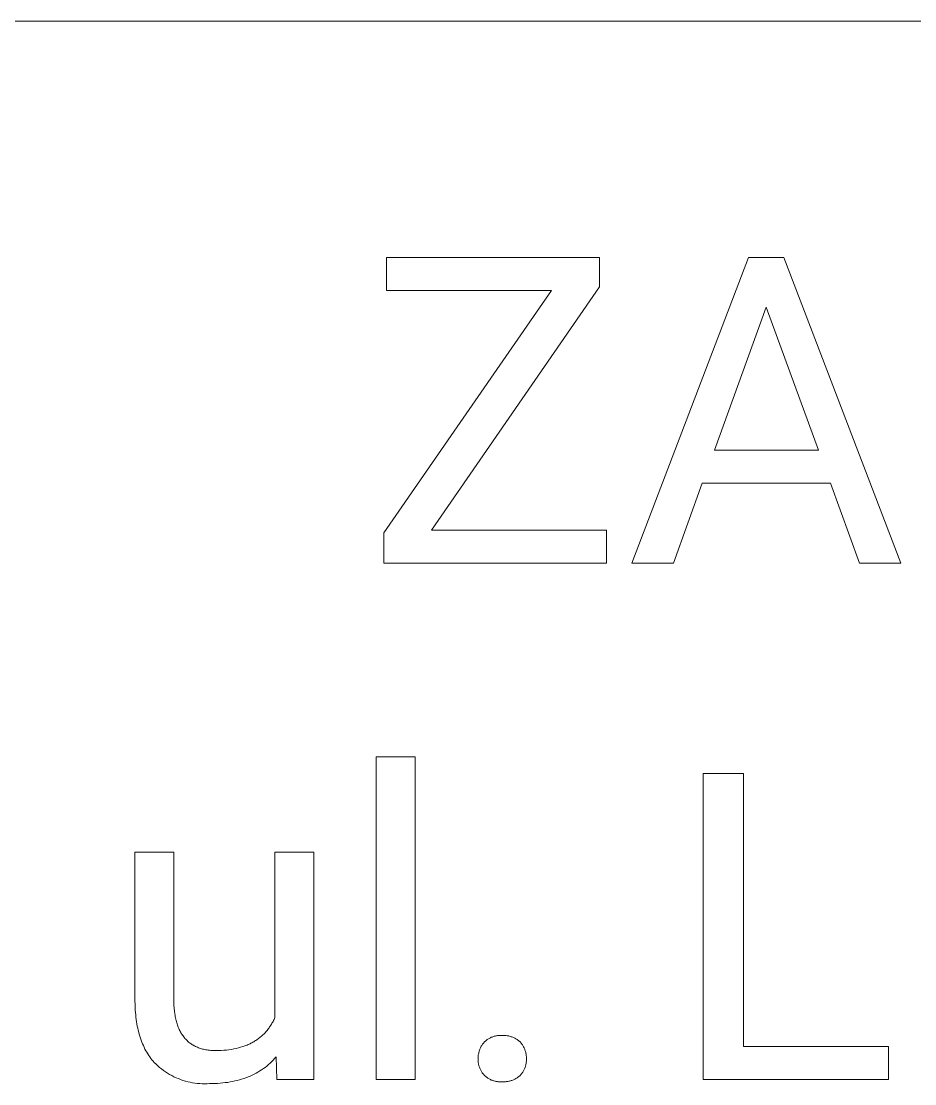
# Model space of a CAD drawing. Header units: millimetres. Extents: x -987 to 2591, y -102 to 2398.
# Drawn here: x 1449.2 to 1548.2, y 180.4 to 298.1 of the extents above; entities that cross this region are included whole.
import ezdxf

# ---------------------------------------------------------------- set-up
doc = ezdxf.new("R2010")
doc.units = ezdxf.units.MM
doc.header["$MEASUREMENT"] = 0
doc.layers.add('Domyślny', color=7, linetype='Continuous', true_color=0x000000)

msp = doc.modelspace()

# ---------------------------------------------------------------- linework, layer by layer
at = {"layer": 'Domyślny', "color": 18, "lineweight": 15, "true_color": 0x000000}
for p, q in [((2587.3, 298.15), (1238.65, 298.15)), ((1489.67, 268.32), (1489.67, 271.98)), ((1489.67, 271.98), (1513.28, 271.98)), ((1513.28, 271.98), (1513.28, 268.73)), ((1516.84, 238.1), (1529.78, 271.98)), ((1529.78, 271.98), (1533.69, 271.98)), ((1533.69, 271.98), (1546.65, 238.1)), ((1513.28, 268.73), (1494.65, 241.75)), ((1489.37, 241.46), (1507.93, 268.32)), ((1507.93, 268.32), (1489.67, 268.32)), ((1531.74, 266.47), (1525.99, 250.62)), ((1537.51, 250.62), (1531.74, 266.47)), ((1525.99, 250.62), (1537.51, 250.62)), ((1524.65, 246.96), (1521.45, 238.1)), ((1538.84, 246.96), (1524.65, 246.96)), ((1542.08, 238.1), (1538.84, 246.96)), ((1489.37, 238.1), (1489.37, 241.46)), ((1494.65, 241.75), (1514.03, 241.75)), ((1514.03, 241.75), (1514.03, 238.1)), ((1514.03, 238.1), (1489.37, 238.1)), ((1521.45, 238.1), (1516.84, 238.1)), ((1546.65, 238.1), (1542.08, 238.1)), ((1488.53, 180.92), (1488.53, 216.66)), ((1488.53, 216.66), (1492.83, 216.66)), ((1492.83, 216.66), (1492.83, 180.92)), ((1524.74, 180.91), (1524.74, 214.8)), ((1524.74, 214.8), (1529.23, 214.8)), ((1529.23, 214.8), (1529.23, 184.57)), ((1461.8, 189.71), (1461.8, 206.09)), ((1461.8, 206.09), (1466.1, 206.09)), ((1466.1, 206.09), (1466.1, 189.83)), ((1477.31, 187.78), (1477.31, 206.09)), ((1477.31, 206.09), (1481.62, 206.09)), ((1481.62, 206.09), (1481.62, 180.92)), ((1461.81, 189.15), (1461.8, 189.71)), ((1466.1, 189.83), (1466.11, 189.48)), ((1461.84, 188.6), (1461.81, 189.15)), ((1461.88, 188.07), (1461.84, 188.6)), ((1466.11, 189.48), (1466.12, 189.14)), ((1466.12, 189.14), (1466.14, 188.81)), ((1466.14, 188.81), (1466.17, 188.49)), ((1466.17, 188.49), (1466.22, 188.18)), ((1461.91, 187.82), (1461.88, 188.07)), ((1461.94, 187.56), (1461.91, 187.82)), ((1461.98, 187.31), (1461.94, 187.56)), ((1462.02, 187.07), (1461.98, 187.31)), ((1466.22, 188.18), (1466.24, 188.03)), ((1466.24, 188.03), (1466.27, 187.89)), ((1466.27, 187.89), (1466.29, 187.74)), ((1466.29, 187.74), (1466.32, 187.6)), ((1466.32, 187.6), (1466.36, 187.46)), ((1466.36, 187.46), (1466.39, 187.33)), ((1466.39, 187.33), (1466.43, 187.2)), ((1466.43, 187.2), (1466.47, 187.07)), ((1476.98, 187.13), (1477.04, 187.23)), ((1477.04, 187.23), (1477.1, 187.34)), ((1477.1, 187.34), (1477.15, 187.45)), ((1477.15, 187.45), (1477.21, 187.56)), ((1477.21, 187.56), (1477.26, 187.67)), ((1477.26, 187.67), (1477.31, 187.78)), ((1462.06, 186.83), (1462.02, 187.07)), ((1462.11, 186.59), (1462.06, 186.83)), ((1462.16, 186.36), (1462.11, 186.59)), ((1462.22, 186.13), (1462.16, 186.36)), ((1462.28, 185.91), (1462.22, 186.13)), ((1466.47, 187.07), (1466.51, 186.94)), ((1466.51, 186.94), (1466.56, 186.81)), ((1466.56, 186.81), (1466.6, 186.69)), ((1466.6, 186.69), (1466.65, 186.57)), ((1466.65, 186.57), (1466.7, 186.46)), ((1466.7, 186.46), (1466.76, 186.35)), ((1466.76, 186.35), (1466.81, 186.24)), ((1466.81, 186.24), (1466.87, 186.13)), ((1466.87, 186.13), (1466.93, 186.02)), ((1466.93, 186.02), (1466.99, 185.92)), ((1476.06, 185.93), (1476.14, 186.01)), ((1476.14, 186.01), (1476.22, 186.09)), ((1476.22, 186.09), (1476.29, 186.18)), ((1476.29, 186.18), (1476.37, 186.26)), ((1476.37, 186.26), (1476.44, 186.35)), ((1476.44, 186.35), (1476.52, 186.44)), ((1476.52, 186.44), (1476.59, 186.54)), ((1476.59, 186.54), (1476.66, 186.63)), ((1476.66, 186.63), (1476.72, 186.73)), ((1476.72, 186.73), (1476.79, 186.82)), ((1476.79, 186.82), (1476.85, 186.92)), ((1476.85, 186.92), (1476.92, 187.02)), ((1476.92, 187.02), (1476.98, 187.13)), ((1462.34, 185.69), (1462.28, 185.91)), ((1462.41, 185.48), (1462.34, 185.69)), ((1462.49, 185.27), (1462.41, 185.48)), ((1462.56, 185.06), (1462.49, 185.27)), ((1462.64, 184.86), (1462.56, 185.06)), ((1462.73, 184.66), (1462.64, 184.86)), ((1466.99, 185.92), (1467.06, 185.82)), ((1467.06, 185.82), (1467.13, 185.73)), ((1467.13, 185.73), (1467.2, 185.63)), ((1467.2, 185.63), (1467.27, 185.54)), ((1467.27, 185.54), (1467.34, 185.45)), ((1467.34, 185.45), (1467.42, 185.37)), ((1467.42, 185.37), (1467.5, 185.29)), ((1467.5, 185.29), (1467.58, 185.21)), ((1467.58, 185.21), (1467.66, 185.13)), ((1467.66, 185.13), (1467.74, 185.06)), ((1467.74, 185.06), (1467.83, 184.98)), ((1467.83, 184.98), (1467.92, 184.92)), ((1467.92, 184.92), (1468.01, 184.85)), ((1468.01, 184.85), (1468.11, 184.79)), ((1474.33, 184.77), (1474.44, 184.82)), ((1474.44, 184.82), (1474.55, 184.87)), ((1474.55, 184.87), (1474.65, 184.92)), ((1474.65, 184.92), (1474.76, 184.97)), ((1474.76, 184.97), (1474.86, 185.03)), ((1474.86, 185.03), (1474.96, 185.09)), ((1474.96, 185.09), (1475.06, 185.15)), ((1475.06, 185.15), (1475.16, 185.21)), ((1475.16, 185.21), (1475.26, 185.27)), ((1475.26, 185.27), (1475.35, 185.34)), ((1475.35, 185.34), (1475.45, 185.41)), ((1475.45, 185.41), (1475.54, 185.48)), ((1475.54, 185.48), (1475.63, 185.55)), ((1475.63, 185.55), (1475.72, 185.62)), ((1475.72, 185.62), (1475.8, 185.69)), ((1475.8, 185.69), (1475.89, 185.77)), ((1475.89, 185.77), (1475.97, 185.85)), ((1475.97, 185.85), (1476.06, 185.93)), ((1500.27, 184.74), (1500.32, 184.82)), ((1500.32, 184.82), (1500.38, 184.89)), ((1500.38, 184.89), (1500.44, 184.96)), ((1500.44, 184.96), (1500.49, 185.03)), ((1500.49, 185.03), (1500.56, 185.1)), ((1500.56, 185.1), (1500.62, 185.15)), ((1500.62, 185.15), (1500.69, 185.21)), ((1500.69, 185.21), (1500.76, 185.27)), ((1500.76, 185.27), (1500.83, 185.32)), ((1500.83, 185.32), (1500.9, 185.37)), ((1500.9, 185.37), (1500.97, 185.41)), ((1500.97, 185.41), (1501.05, 185.46)), ((1501.05, 185.46), (1501.12, 185.5)), ((1501.12, 185.5), (1501.2, 185.54)), ((1501.2, 185.54), (1501.28, 185.58)), ((1501.28, 185.58), (1501.36, 185.61)), ((1501.36, 185.61), (1501.44, 185.64)), ((1501.44, 185.64), (1501.52, 185.67)), ((1501.52, 185.67), (1501.61, 185.7)), ((1501.61, 185.7), (1501.69, 185.72)), ((1501.69, 185.72), (1501.78, 185.74)), ((1501.78, 185.74), (1501.86, 185.75)), ((1501.86, 185.75), (1501.95, 185.77)), ((1501.95, 185.77), (1502.04, 185.78)), ((1502.04, 185.78), (1502.12, 185.78)), ((1502.12, 185.78), (1502.21, 185.79)), ((1502.21, 185.79), (1502.3, 185.79)), ((1502.3, 185.79), (1502.39, 185.79)), ((1502.39, 185.79), (1502.47, 185.78)), ((1502.47, 185.78), (1502.57, 185.79)), ((1502.57, 185.79), (1502.66, 185.79)), ((1502.66, 185.79), (1502.75, 185.79)), ((1502.75, 185.79), (1502.84, 185.78)), ((1502.84, 185.78), (1502.93, 185.77)), ((1502.93, 185.77), (1503.03, 185.76)), ((1503.03, 185.76), (1503.12, 185.74)), ((1503.12, 185.74), (1503.21, 185.73)), ((1503.21, 185.73), (1503.3, 185.71)), ((1503.3, 185.71), (1503.39, 185.68)), ((1503.39, 185.68), (1503.48, 185.65)), ((1503.48, 185.65), (1503.56, 185.62)), ((1503.56, 185.62), (1503.65, 185.59)), ((1503.65, 185.59), (1503.74, 185.55)), ((1503.74, 185.55), (1503.82, 185.51)), ((1503.82, 185.51), (1503.9, 185.47)), ((1503.9, 185.47), (1503.98, 185.42)), ((1503.98, 185.42), (1504.06, 185.38)), ((1504.06, 185.38), (1504.14, 185.33)), ((1504.14, 185.33), (1504.21, 185.27)), ((1504.21, 185.27), (1504.29, 185.22)), ((1504.29, 185.22), (1504.36, 185.16)), ((1504.36, 185.16), (1504.43, 185.1)), ((1504.43, 185.1), (1504.5, 185.03)), ((1504.5, 185.03), (1504.56, 184.96)), ((1504.56, 184.96), (1504.62, 184.89)), ((1504.62, 184.89), (1504.67, 184.82)), ((1504.67, 184.82), (1504.72, 184.74)), ((1462.82, 184.47), (1462.73, 184.66)), ((1462.91, 184.28), (1462.82, 184.47)), ((1463.01, 184.1), (1462.91, 184.28)), ((1463.11, 183.92), (1463.01, 184.1)), ((1463.22, 183.75), (1463.11, 183.92)), ((1463.32, 183.58), (1463.22, 183.75)), ((1468.11, 184.79), (1468.2, 184.73)), ((1468.2, 184.73), (1468.3, 184.67)), ((1468.3, 184.67), (1468.4, 184.62)), ((1468.4, 184.62), (1468.51, 184.56)), ((1468.51, 184.56), (1468.61, 184.52)), ((1468.61, 184.52), (1468.72, 184.47)), ((1468.72, 184.47), (1468.83, 184.43)), ((1468.83, 184.43), (1468.94, 184.39)), ((1468.94, 184.39), (1469.06, 184.35)), ((1469.06, 184.35), (1469.17, 184.31)), ((1469.17, 184.31), (1469.29, 184.28)), ((1469.29, 184.28), (1469.41, 184.25)), ((1469.41, 184.25), (1469.54, 184.22)), ((1469.54, 184.22), (1469.66, 184.2)), ((1469.66, 184.2), (1469.79, 184.18)), ((1469.79, 184.18), (1469.92, 184.16)), ((1469.92, 184.16), (1470.05, 184.15)), ((1470.05, 184.15), (1470.19, 184.13)), ((1470.19, 184.13), (1470.32, 184.12)), ((1470.32, 184.12), (1470.46, 184.12)), ((1470.46, 184.12), (1470.6, 184.11)), ((1470.6, 184.11), (1470.75, 184.11)), ((1470.75, 184.11), (1471.05, 184.12)), ((1471.05, 184.12), (1471.35, 184.13)), ((1471.35, 184.13), (1471.65, 184.14)), ((1471.65, 184.14), (1471.93, 184.17)), ((1471.93, 184.17), (1472.21, 184.2)), ((1472.21, 184.2), (1472.49, 184.24)), ((1472.49, 184.24), (1472.75, 184.29)), ((1472.75, 184.29), (1473.01, 184.34)), ((1473.01, 184.34), (1473.27, 184.4)), ((1473.27, 184.4), (1473.51, 184.47)), ((1473.51, 184.47), (1473.75, 184.55)), ((1473.75, 184.55), (1473.87, 184.59)), ((1473.87, 184.59), (1473.99, 184.63)), ((1473.99, 184.63), (1474.1, 184.67)), ((1474.1, 184.67), (1474.22, 184.72)), ((1474.22, 184.72), (1474.33, 184.77)), ((1499.83, 183.54), (1499.84, 183.63)), ((1499.84, 183.63), (1499.86, 183.72)), ((1499.86, 183.72), (1499.88, 183.82)), ((1499.88, 183.82), (1499.9, 183.91)), ((1499.9, 183.91), (1499.92, 183.99)), ((1499.92, 183.99), (1499.95, 184.08)), ((1499.95, 184.08), (1499.98, 184.17)), ((1499.98, 184.17), (1500.01, 184.25)), ((1500.01, 184.25), (1500.05, 184.34)), ((1500.05, 184.34), (1500.09, 184.42)), ((1500.09, 184.42), (1500.13, 184.51)), ((1500.13, 184.51), (1500.17, 184.59)), ((1500.17, 184.59), (1500.22, 184.66)), ((1500.22, 184.66), (1500.27, 184.74)), ((1504.72, 184.74), (1504.77, 184.67)), ((1504.77, 184.67), (1504.82, 184.59)), ((1504.82, 184.59), (1504.86, 184.51)), ((1504.86, 184.51), (1504.91, 184.42)), ((1504.91, 184.42), (1504.94, 184.34)), ((1504.94, 184.34), (1504.98, 184.26)), ((1504.98, 184.26), (1505.01, 184.17)), ((1505.01, 184.17), (1505.04, 184.08)), ((1505.04, 184.08), (1505.07, 183.99)), ((1505.07, 183.99), (1505.09, 183.91)), ((1505.09, 183.91), (1505.11, 183.82)), ((1505.11, 183.82), (1505.13, 183.72)), ((1505.13, 183.72), (1505.14, 183.63)), ((1505.14, 183.63), (1505.15, 183.54)), ((1529.23, 184.57), (1545.29, 184.57)), ((1545.29, 184.57), (1545.29, 180.91)), ((1463.44, 183.41), (1463.32, 183.58)), ((1463.56, 183.25), (1463.44, 183.41)), ((1463.68, 183.09), (1463.56, 183.25)), ((1463.8, 182.94), (1463.68, 183.09)), ((1463.93, 182.79), (1463.8, 182.94)), ((1464.13, 182.6), (1463.93, 182.79)), ((1464.32, 182.42), (1464.13, 182.6)), ((1476.59, 182.55), (1476.4, 182.4)), ((1476.76, 182.71), (1476.59, 182.55)), ((1476.94, 182.88), (1476.76, 182.71)), ((1477.11, 183.05), (1476.94, 182.88)), ((1477.27, 183.23), (1477.11, 183.05)), ((1477.43, 183.41), (1477.27, 183.23)), ((1477.53, 180.92), (1477.43, 183.41)), ((1499.82, 183.45), (1499.83, 183.54)), ((1499.82, 183.36), (1499.82, 183.45)), ((1499.82, 183.27), (1499.82, 183.36)), ((1499.82, 183.18), (1499.82, 183.27)), ((1499.82, 183.09), (1499.82, 183.18)), ((1499.82, 183), (1499.82, 183.09)), ((1499.82, 182.92), (1499.82, 183)), ((1499.83, 182.83), (1499.82, 182.92)), ((1499.84, 182.75), (1499.83, 182.83)), ((1499.86, 182.67), (1499.84, 182.75)), ((1499.87, 182.58), (1499.86, 182.67)), ((1499.89, 182.5), (1499.87, 182.58)), ((1499.91, 182.42), (1499.89, 182.5)), ((1505.1, 182.5), (1505.08, 182.42)), ((1505.12, 182.58), (1505.1, 182.5)), ((1505.13, 182.67), (1505.12, 182.58)), ((1505.14, 182.75), (1505.13, 182.67)), ((1505.15, 182.84), (1505.14, 182.75)), ((1505.15, 183.54), (1505.16, 183.45)), ((1505.16, 182.92), (1505.15, 182.84)), ((1505.16, 183.45), (1505.17, 183.36)), ((1505.17, 183), (1505.16, 182.92)), ((1505.17, 183.36), (1505.17, 183.27)), ((1505.17, 183.27), (1505.17, 183.18)), ((1505.17, 183.18), (1505.17, 183.09)), ((1505.17, 183.09), (1505.17, 183)), ((1464.53, 182.24), (1464.32, 182.42)), ((1464.74, 182.07), (1464.53, 182.24)), ((1464.96, 181.91), (1464.74, 182.07)), ((1465.18, 181.75), (1464.96, 181.91)), ((1465.41, 181.61), (1465.18, 181.75)), ((1465.64, 181.47), (1465.41, 181.61)), ((1465.88, 181.34), (1465.64, 181.47)), ((1466.12, 181.21), (1465.88, 181.34)), ((1474.56, 181.28), (1474.33, 181.19)), ((1474.78, 181.39), (1474.56, 181.28)), ((1475, 181.49), (1474.78, 181.39)), ((1475.21, 181.6), (1475, 181.49)), ((1475.42, 181.72), (1475.21, 181.6)), ((1475.63, 181.85), (1475.42, 181.72)), ((1475.83, 181.98), (1475.63, 181.85)), ((1476.03, 182.11), (1475.83, 181.98)), ((1476.22, 182.25), (1476.03, 182.11)), ((1476.4, 182.4), (1476.22, 182.25)), ((1499.94, 182.34), (1499.91, 182.42)), ((1499.97, 182.26), (1499.94, 182.34)), ((1500, 182.18), (1499.97, 182.26)), ((1500.03, 182.1), (1500, 182.18)), ((1500.07, 182.02), (1500.03, 182.1)), ((1500.1, 181.94), (1500.07, 182.02)), ((1500.14, 181.87), (1500.1, 181.94)), ((1500.19, 181.8), (1500.14, 181.87)), ((1500.23, 181.72), (1500.19, 181.8)), ((1500.28, 181.65), (1500.23, 181.72)), ((1500.33, 181.58), (1500.28, 181.65)), ((1500.38, 181.52), (1500.33, 181.58)), ((1500.44, 181.45), (1500.38, 181.52)), ((1500.49, 181.39), (1500.44, 181.45)), ((1500.56, 181.33), (1500.49, 181.39)), ((1500.62, 181.27), (1500.56, 181.33)), ((1504.43, 181.33), (1504.36, 181.27)), ((1504.5, 181.39), (1504.43, 181.33)), ((1504.55, 181.45), (1504.5, 181.39)), ((1504.61, 181.52), (1504.55, 181.45)), ((1504.66, 181.58), (1504.61, 181.52)), ((1504.71, 181.65), (1504.66, 181.58)), ((1504.76, 181.72), (1504.71, 181.65)), ((1504.81, 181.79), (1504.76, 181.72)), ((1504.85, 181.87), (1504.81, 181.79)), ((1504.89, 181.94), (1504.85, 181.87)), ((1504.93, 182.02), (1504.89, 181.94)), ((1504.96, 182.1), (1504.93, 182.02)), ((1504.99, 182.18), (1504.96, 182.1)), ((1505.02, 182.26), (1504.99, 182.18)), ((1505.05, 182.34), (1505.02, 182.26)), ((1505.08, 182.42), (1505.05, 182.34)), ((1466.36, 181.1), (1466.12, 181.21)), ((1466.61, 181), (1466.36, 181.1)), ((1466.86, 180.9), (1466.61, 181)), ((1467.12, 180.81), (1466.86, 180.9)), ((1467.38, 180.73), (1467.12, 180.81)), ((1467.64, 180.66), (1467.38, 180.73)), ((1467.9, 180.6), (1467.64, 180.66)), ((1468.17, 180.55), (1467.9, 180.6)), ((1468.44, 180.51), (1468.17, 180.55)), ((1468.71, 180.48), (1468.44, 180.51)), ((1468.98, 180.45), (1468.71, 180.48)), ((1469.25, 180.44), (1468.98, 180.45)), ((1469.52, 180.44), (1469.25, 180.44)), ((1469.79, 180.44), (1469.52, 180.44)), ((1470.06, 180.45), (1469.79, 180.44)), ((1470.36, 180.46), (1470.06, 180.45)), ((1470.65, 180.47), (1470.36, 180.46)), ((1470.95, 180.48), (1470.65, 180.47)), ((1471.23, 180.5), (1470.95, 180.48)), ((1471.52, 180.53), (1471.23, 180.5)), ((1471.8, 180.56), (1471.52, 180.53)), ((1472.07, 180.59), (1471.8, 180.56)), ((1472.34, 180.64), (1472.07, 180.59)), ((1472.6, 180.69), (1472.34, 180.64)), ((1472.86, 180.74), (1472.6, 180.69)), ((1473.12, 180.8), (1472.86, 180.74)), ((1473.37, 180.87), (1473.12, 180.8)), ((1473.62, 180.94), (1473.37, 180.87)), ((1473.86, 181.02), (1473.62, 180.94)), ((1474.1, 181.1), (1473.86, 181.02)), ((1474.33, 181.19), (1474.1, 181.1)), ((1481.62, 180.92), (1477.53, 180.92)), ((1492.83, 180.92), (1488.53, 180.92)), ((1500.69, 181.21), (1500.62, 181.27)), ((1500.76, 181.16), (1500.69, 181.21)), ((1500.83, 181.11), (1500.76, 181.16)), ((1500.9, 181.06), (1500.83, 181.11)), ((1500.97, 181.01), (1500.9, 181.06)), ((1501.05, 180.97), (1500.97, 181.01)), ((1501.12, 180.93), (1501.05, 180.97)), ((1501.2, 180.89), (1501.12, 180.93)), ((1501.28, 180.85), (1501.2, 180.89)), ((1501.36, 180.82), (1501.28, 180.85)), ((1501.44, 180.79), (1501.36, 180.82)), ((1501.53, 180.76), (1501.44, 180.79)), ((1501.61, 180.74), (1501.53, 180.76)), ((1501.7, 180.72), (1501.61, 180.74)), ((1501.78, 180.7), (1501.7, 180.72)), ((1501.87, 180.69), (1501.78, 180.7)), ((1501.95, 180.67), (1501.87, 180.69)), ((1502.04, 180.66), (1501.95, 180.67)), ((1502.12, 180.66), (1502.04, 180.66)), ((1502.21, 180.65), (1502.12, 180.66)), ((1502.3, 180.65), (1502.21, 180.65)), ((1502.39, 180.66), (1502.3, 180.65)), ((1502.47, 180.66), (1502.39, 180.66)), ((1502.56, 180.66), (1502.47, 180.66)), ((1502.66, 180.65), (1502.56, 180.66)), ((1502.75, 180.66), (1502.66, 180.65)), ((1502.84, 180.66), (1502.75, 180.66)), ((1502.93, 180.67), (1502.84, 180.66)), ((1503.02, 180.68), (1502.93, 180.67)), ((1503.12, 180.69), (1503.02, 180.68)), ((1503.21, 180.71), (1503.12, 180.69)), ((1503.3, 180.73), (1503.21, 180.71)), ((1503.39, 180.76), (1503.3, 180.73)), ((1503.47, 180.78), (1503.39, 180.76)), ((1503.56, 180.81), (1503.47, 180.78)), ((1503.65, 180.84), (1503.56, 180.81)), ((1503.73, 180.88), (1503.65, 180.84)), ((1503.82, 180.92), (1503.73, 180.88)), ((1503.9, 180.96), (1503.82, 180.92)), ((1503.98, 181), (1503.9, 180.96)), ((1504.06, 181.05), (1503.98, 181)), ((1504.14, 181.1), (1504.06, 181.05)), ((1504.21, 181.15), (1504.14, 181.1)), ((1504.29, 181.21), (1504.21, 181.15)), ((1504.36, 181.27), (1504.29, 181.21)), ((1545.29, 180.91), (1524.74, 180.91))]:
    msp.add_line(p, q, dxfattribs=at)

doc.saveas('drawing.dxf')
